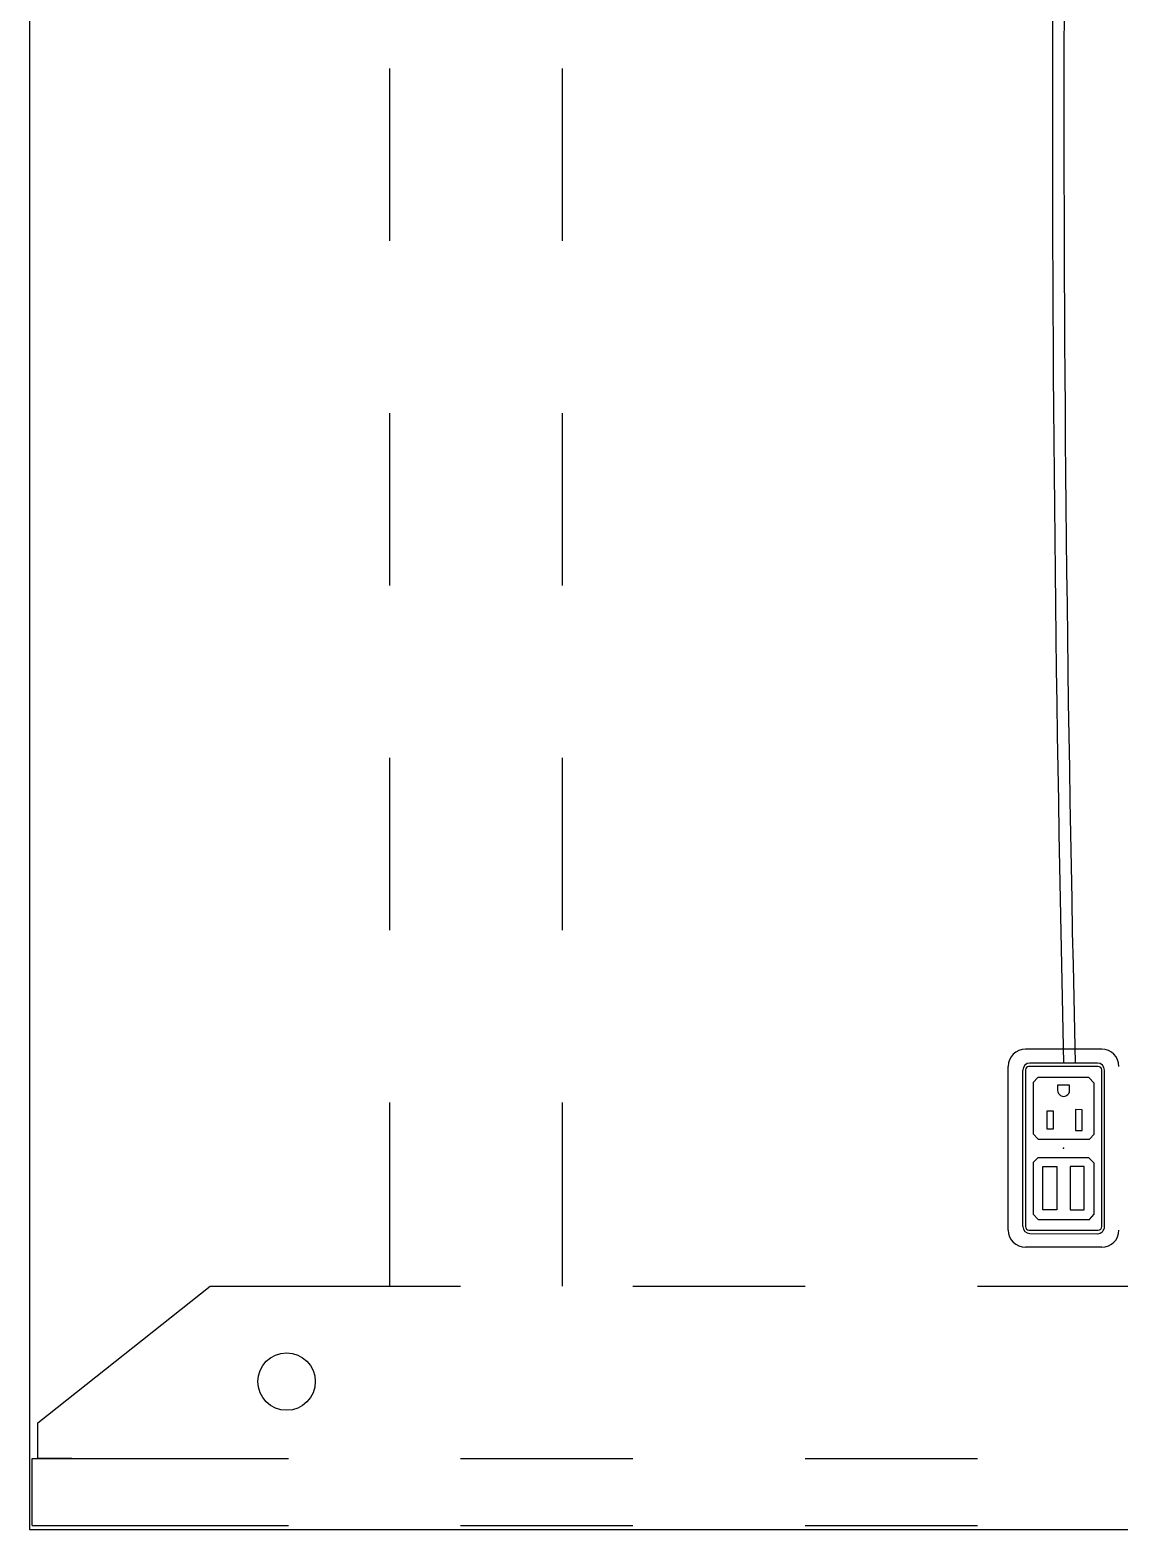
# Model space of a CAD drawing. Header units: inches. Extents: x -2 to 764, y -6 to 562.
# Drawn here: x 457.08 to 476.04, y 407.37 to 433.48 of the extents above; entities that cross this region are included whole.
import ezdxf

# ---------------------------------------------------------------- set-up
doc = ezdxf.new("R2010")
doc.units = ezdxf.units.IN
doc.header["$MEASUREMENT"] = 0
doc.layers.get('0').update_dxf_attribs({"true_color": 0xffffff})
for name, color, linetype in [('ELEC', 1, 'Continuous'), ('TABLE', 6, 'Continuous'), ('TABLE-ELEC', 1, 'Continuous')]:
    doc.layers.add(name, color=color, linetype=linetype)

# ---------------------------------------------------------------- blocks, each defined once
blk = doc.blocks.new('UDP1EPS_3696LLNN_0P')
at = {"layer": 'TABLE'}
for p, q in [((-47.94, 18), (47.94, 18)), ((-47.94, -18), (-47.94, 18)), ((-47.862, 17.961), (-47.862, 13.5)), ((-47.862, 17.961), (-46.698, 17.961)), ((-46.698, 17.961), (-46.698, 13.5)), ((-46.698, 17.86), (-46.073, 17.86)), ((-46.698, 17.27), (-46.698, 17.86)), ((-46.073, 17.86), (-43.698, 14.863)), ((-43.698, 14.863), (-43.698, 10.5)), ((-43.698, 11.734), (-40.5, 11.734)), ((-37.5, 11.734), (-34.5, 11.734)), ((-31.5, 11.734), (-28.5, 11.734)), ((-25.5, 11.734), (-22.5, 11.734)), ((-47.862, 10.5), (-47.862, 7.5)), ((-46.698, 10.5), (-46.698, 7.5)), ((-43.698, 8.725), (-40.5, 8.725)), ((-37.5, 8.725), (-34.5, 8.725)), ((-31.5, 8.725), (-28.5, 8.725)), ((-25.5, 8.725), (-22.5, 8.725)), ((-43.698, 7.5), (-43.698, 4.5)), ((-47.862, 4.5), (-47.862, 1.5)), ((-46.698, 4.5), (-46.698, 1.5)), ((-43.698, 1.5), (-43.698, -1.5))]:
    blk.add_line(p, q, dxfattribs=at)
blk.add_circle((-45.356, 13.531, 0.53), 0.5, dxfattribs=at)
blk.add_circle((-45.356, 13.531, 0.53), 0.5, dxfattribs=at)
blk.add_circle((-45.356, 13.531, 0.53), 0.5, dxfattribs=at)
at = {"layer": 'TABLE-ELEC'}
blk.add_point((-41.295, 0), dxfattribs=at)
blk = doc.blocks.new('UDP1416_2J18M_0P')
at = {"layer": 'ELEC'}
for p, q in [((-42.719, 0.964), (-39.871, 0.964)), ((-43.019, -0.664), (-43.019, 0.664)), ((-42.78, 0.587), (-42.784, -0.587)), ((-42.719, 0.604), (-42.719, -0.604)), ((-39.931, 0.664), (-42.659, 0.664)), ((-42.655, 0.711), (-39.938, 0.711)), ((-42.441, 0.53), (-42.536, 0.443)), ((-41.546, 0.53), (-42.441, 0.53)), ((-41.463, 0.447), (-41.546, 0.53)), ((-41.044, 0.53), (-41.139, 0.443)), ((-40.149, 0.53), (-41.044, 0.53)), ((-40.066, 0.447), (-40.149, 0.53)), ((-39.871, -0.604), (-39.871, 0.604)), ((-39.813, -0.587), (-39.813, 0.586)), ((-39.571, -0.664), (-39.571, 0.664)), ((-42.536, 0.443), (-42.536, -0.448)), ((-42.367, 0.117), (-42.366, 0.363)), ((-42.366, 0.363), (-41.613, 0.363)), ((-41.613, 0.363), (-41.613, 0.117)), ((-41.463, -0.44), (-41.463, 0.447)), ((-41.139, 0.443), (-41.139, -0.448)), ((-40.958, 0.293), (-40.958, 0.179)), ((-40.65, 0.293), (-40.958, 0.293)), ((-40.65, 0.179), (-40.65, 0.293)), ((-40.066, -0.44), (-40.066, 0.447)), ((-41.613, 0.117), (-42.367, 0.117)), ((-40.958, 0.179), (-40.65, 0.179)), ((-40.198, 0.104), (-40.289, 0.104)), ((-40.198, -0.103), (-40.198, 0.104)), ((-42.367, -0.111), (-42.366, -0.357)), ((-41.613, -0.111), (-42.367, -0.111)), ((-41.613, -0.357), (-41.613, -0.111)), ((-40.989, -0.208), (-40.989, -0.322)), ((-40.622, -0.208), (-40.989, -0.208)), ((-40.626, -0.322), (-40.622, -0.208)), ((-40.288, -0.103), (-40.198, -0.103)), ((-42.536, -0.448), (-42.445, -0.531)), ((-42.366, -0.357), (-41.613, -0.357)), ((-41.557, -0.531), (-41.463, -0.44)), ((-41.139, -0.448), (-41.048, -0.531)), ((-40.989, -0.322), (-40.626, -0.322)), ((-40.16, -0.531), (-40.066, -0.44)), ((-42.659, -0.664), (-39.931, -0.664)), ((-42.659, -0.712), (-39.938, -0.712)), ((-42.445, -0.531), (-41.557, -0.531)), ((-41.048, -0.531), (-40.16, -0.531))]:
    blk.add_line(p, q, dxfattribs=at)
for centre, radius, start, end in [((-42.719, 0.664), 0.3, 90, 180), ((-39.871, 0.664), 0.3, 0, 90), ((-42.655, 0.586), 0.125, 90, 179.7985), ((-42.659, 0.604), 0.06, 90, 180), ((-39.938, 0.586), 0.125, 0, 90), ((-39.931, 0.604), 0.06, 0, 90), ((-40.289, 0), 0.104, 89.6968, 270.3032), ((-23.053, -715.298), 715.494, 88.418831, 91.342289), ((-23.053, -715.499), 715.494, 88.418831, 91.342289), ((-42.719, -0.664), 0.3, 180, 270), ((-42.659, -0.587), 0.125, 179.7985, 270), ((-42.659, -0.604), 0.06, 180, 270), ((-39.938, -0.587), 0.125, 270, 0), ((-39.931, -0.604), 0.06, 270, 0), ((-39.871, -0.664), 0.3, 270, 0)]:
    blk.add_arc(centre, radius, start, end, dxfattribs=at)

msp = doc.modelspace()

# ---------------------------------------------------------------- block references
at = {"rotation": 90}
for name in ['UDP1EPS_3696LLNN_0P', 'UDP1416_2J18M_0P']:
    msp.add_blockref(name, (475.076, 455.308), dxfattribs=at)

doc.saveas('drawing.dxf')
